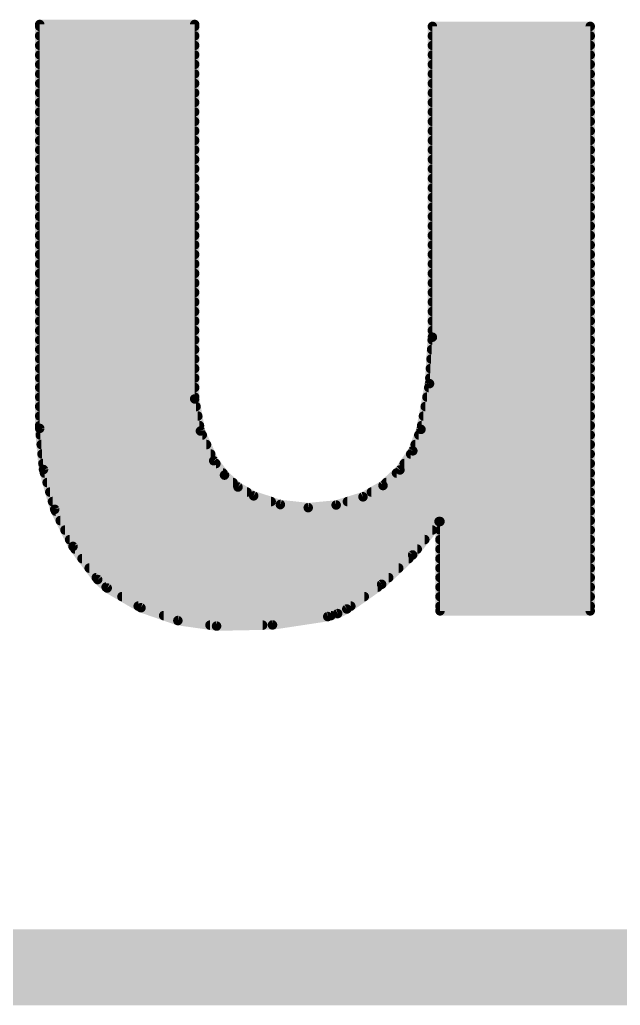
# Model space of a CAD drawing. Extents: x -0.1 to 94.1, y -0.1 to 63.6.
# Drawn here: x 47.043 to 48.648, y -0.102 to 2.532 of the extents above; entities that cross this region are included whole.
import ezdxf

# ---------------------------------------------------------------- set-up
doc = ezdxf.new("R2010")
doc.units = 0
doc.layers.add('20', color=53, linetype='CONTINUOUS')
doc.layers.add('21', color=41, linetype='CONTINUOUS')

msp = doc.modelspace()

# ---------------------------------------------------------------- linework, layer by layer
at = {"layer": '20', "const_width": 0.2032}
msp.add_lwpolyline([(2.3221, 0), (91.6579, 0)], dxfattribs=at)
at = {"layer": '21', "const_width": 0.0127}
for points in [[(47.0967, 2.5261, 1), (47.0967, 2.5134)], [(47.1031, 2.5197, 1), (47.0904, 2.5197)], [(47.517, 2.5197, 1), (47.5044, 2.5197)], [(47.5107, 2.5134, 1), (47.5107, 2.5261)], [(47.0967, 2.521, 1), (47.0967, 2.5083)], [(47.5107, 2.5083, 1), (47.5107, 2.521)], [(48.1457, 2.521, 1), (48.1457, 2.5083)], [(48.1521, 2.5146, 1), (48.1394, 2.5146)], [(48.5737, 2.5146, 1), (48.561, 2.5146)], [(48.5673, 2.5083, 1), (48.5673, 2.521)], [(47.0967, 2.4956, 1), (47.0967, 2.4829)], [(47.0967, 2.4701, 1), (47.0967, 2.4575)], [(47.5107, 2.4829, 1), (47.5107, 2.4956)], [(47.5107, 2.4575, 1), (47.5107, 2.4701)], [(48.1457, 2.4956, 1), (48.1457, 2.4829)], [(48.1457, 2.4701, 1), (48.1457, 2.4575)], [(48.5673, 2.4829, 1), (48.5673, 2.4956)], [(48.5673, 2.4575, 1), (48.5673, 2.4701)], [(47.0967, 2.4447, 1), (47.0967, 2.4321)], [(47.5107, 2.4321, 1), (47.5107, 2.4447)], [(48.1457, 2.4447, 1), (48.1457, 2.4321)], [(48.5673, 2.4321, 1), (48.5673, 2.4447)], [(47.0967, 2.4194, 1), (47.0967, 2.4067)], [(47.5107, 2.4067, 1), (47.5107, 2.4194)], [(48.1457, 2.4194, 1), (48.1457, 2.4067)], [(48.5673, 2.4067, 1), (48.5673, 2.4194)], [(47.0967, 2.3939, 1), (47.0967, 2.3813)], [(47.5107, 2.3813, 1), (47.5107, 2.3939)], [(48.1457, 2.3939, 1), (48.1457, 2.3813)], [(48.5673, 2.3813, 1), (48.5673, 2.3939)], [(47.0967, 2.3685, 1), (47.0967, 2.3559)], [(47.5107, 2.3559, 1), (47.5107, 2.3685)], [(48.1457, 2.3685, 1), (48.1457, 2.3559)], [(48.5673, 2.3559, 1), (48.5673, 2.3685)], [(47.0967, 2.3432, 1), (47.0967, 2.3305)], [(47.5107, 2.3305, 1), (47.5107, 2.3432)], [(48.1457, 2.3432, 1), (48.1457, 2.3305)], [(48.5673, 2.3305, 1), (48.5673, 2.3432)], [(47.0967, 2.3177, 1), (47.0967, 2.3051)], [(47.5107, 2.3051, 1), (47.5107, 2.3177)], [(48.1457, 2.3177, 1), (48.1457, 2.3051)], [(48.5673, 2.3051, 1), (48.5673, 2.3177)], [(47.0967, 2.2923, 1), (47.0967, 2.2797)], [(47.5107, 2.2797, 1), (47.5107, 2.2923)], [(48.1457, 2.2923, 1), (48.1457, 2.2797)], [(48.5673, 2.2797, 1), (48.5673, 2.2923)], [(47.0967, 2.267, 1), (47.0967, 2.2543)], [(47.5107, 2.2543, 1), (47.5107, 2.267)], [(48.1457, 2.267, 1), (48.1457, 2.2543)], [(48.5673, 2.2543, 1), (48.5673, 2.267)], [(47.0967, 2.2416, 1), (47.0967, 2.2289)], [(47.5107, 2.2289, 1), (47.5107, 2.2416)], [(48.1457, 2.2416, 1), (48.1457, 2.2289)], [(48.5673, 2.2289, 1), (48.5673, 2.2416)], [(47.0967, 2.2161, 1), (47.0967, 2.2035)], [(47.5107, 2.2035, 1), (47.5107, 2.2161)], [(48.1457, 2.2161, 1), (48.1457, 2.2035)], [(48.5673, 2.2035, 1), (48.5673, 2.2161)], [(47.0967, 2.1907, 1), (47.0967, 2.1781)], [(47.5107, 2.1781, 1), (47.5107, 2.1907)], [(48.1457, 2.1907, 1), (48.1457, 2.1781)], [(48.5673, 2.1781, 1), (48.5673, 2.1907)], [(47.0967, 2.1654, 1), (47.0967, 2.1527)], [(47.5107, 2.1527, 1), (47.5107, 2.1654)], [(48.1457, 2.1654, 1), (48.1457, 2.1527)], [(48.5673, 2.1527, 1), (48.5673, 2.1654)], [(47.0967, 2.1399, 1), (47.0967, 2.1273)], [(47.5107, 2.1273, 1), (47.5107, 2.1399)], [(48.1457, 2.1399, 1), (48.1457, 2.1273)], [(48.5673, 2.1273, 1), (48.5673, 2.1399)], [(47.0967, 2.1145, 1), (47.0967, 2.1019)], [(47.5107, 2.1019, 1), (47.5107, 2.1145)], [(48.1457, 2.1145, 1), (48.1457, 2.1019)], [(48.5673, 2.1019, 1), (48.5673, 2.1145)], [(47.0967, 2.0892, 1), (47.0967, 2.0765)], [(47.5107, 2.0765, 1), (47.5107, 2.0892)], [(48.1457, 2.0892, 1), (48.1457, 2.0765)], [(48.5673, 2.0765, 1), (48.5673, 2.0892)], [(47.0967, 2.0637, 1), (47.0967, 2.0511)], [(47.5107, 2.0511, 1), (47.5107, 2.0637)], [(48.1457, 2.0637, 1), (48.1457, 2.0511)], [(48.5673, 2.0511, 1), (48.5673, 2.0637)], [(47.0967, 2.0383, 1), (47.0967, 2.0257)], [(47.5107, 2.0257, 1), (47.5107, 2.0383)], [(48.1457, 2.0383, 1), (48.1457, 2.0257)], [(48.5673, 2.0257, 1), (48.5673, 2.0383)], [(47.0967, 2.013, 1), (47.0967, 2.0003)], [(47.5107, 2.0003, 1), (47.5107, 2.013)], [(48.1457, 2.013, 1), (48.1457, 2.0003)], [(48.5673, 2.0003, 1), (48.5673, 2.013)], [(47.0967, 1.9876, 1), (47.0967, 1.9748)], [(47.5107, 1.9748, 1), (47.5107, 1.9876)], [(48.1457, 1.9876, 1), (48.1457, 1.9748)], [(48.5673, 1.9748, 1), (48.5673, 1.9876)], [(47.0967, 1.9622, 1), (47.0967, 1.9494)], [(47.5107, 1.9494, 1), (47.5107, 1.9622)], [(48.1457, 1.9622, 1), (48.1457, 1.9494)], [(48.5673, 1.9494, 1), (48.5673, 1.9622)], [(47.0967, 1.9368, 1), (47.0967, 1.9241)], [(47.5107, 1.9241, 1), (47.5107, 1.9368)], [(48.1457, 1.9368, 1), (48.1457, 1.9241)], [(48.5673, 1.9241, 1), (48.5673, 1.9368)], [(47.0967, 1.9114, 1), (47.0967, 1.8986)], [(47.5107, 1.8986, 1), (47.5107, 1.9114)], [(48.1457, 1.9114, 1), (48.1457, 1.8986)], [(48.5673, 1.8986, 1), (48.5673, 1.9114)], [(47.0967, 1.886, 1), (47.0967, 1.8733)], [(47.5107, 1.8733, 1), (47.5107, 1.886)], [(48.1457, 1.886, 1), (48.1457, 1.8733)], [(48.5673, 1.8733, 1), (48.5673, 1.886)], [(47.0967, 1.8606, 1), (47.0967, 1.8478)], [(47.5107, 1.8478, 1), (47.5107, 1.8606)], [(48.1457, 1.8606, 1), (48.1457, 1.8478)], [(48.5673, 1.8478, 1), (48.5673, 1.8606)], [(47.0967, 1.8352, 1), (47.0967, 1.8224)], [(47.5107, 1.8224, 1), (47.5107, 1.8352)], [(48.1457, 1.8352, 1), (48.1457, 1.8224)], [(48.5673, 1.8224, 1), (48.5673, 1.8352)], [(47.0967, 1.8098, 1), (47.0967, 1.7971)], [(47.5107, 1.7971, 1), (47.5107, 1.8098)], [(48.1457, 1.8098, 1), (48.1457, 1.7971)], [(48.5673, 1.7971, 1), (48.5673, 1.8098)], [(47.0967, 1.7844, 1), (47.0967, 1.7716)], [(47.0967, 1.759, 1), (47.0967, 1.7463)], [(47.5107, 1.7716, 1), (47.5107, 1.7844)], [(47.5107, 1.7463, 1), (47.5107, 1.759)], [(48.1457, 1.7844, 1), (48.1457, 1.7716)], [(48.1457, 1.759, 1), (48.1457, 1.7463)], [(48.5673, 1.7716, 1), (48.5673, 1.7844)], [(48.5673, 1.7463, 1), (48.5673, 1.759)], [(47.0967, 1.7336, 1), (47.0967, 1.7208)], [(47.5107, 1.7208, 1), (47.5107, 1.7336)], [(48.1457, 1.7336, 1), (48.1457, 1.7208)], [(48.5673, 1.7208, 1), (48.5673, 1.7336)], [(47.0967, 1.7082, 1), (47.0967, 1.6954)], [(47.5107, 1.6954, 1), (47.5107, 1.7082)], [(48.1457, 1.7082, 1), (48.1457, 1.6954)], [(48.5673, 1.6954, 1), (48.5673, 1.7082)], [(47.0967, 1.6828, 1), (47.0967, 1.6701)], [(47.5107, 1.6701, 1), (47.5107, 1.6828)], [(48.1452, 1.6828, 1), (48.1452, 1.6701)], [(48.152, 1.6836, 1), (48.1394, 1.6844)], [(48.1394, 1.684, 1), (48.1521, 1.684)], [(48.5673, 1.6701, 1), (48.5673, 1.6828)], [(47.0967, 1.6574, 1), (47.0967, 1.6446)], [(47.5107, 1.6446, 1), (47.5107, 1.6574)], [(48.1437, 1.6574, 1), (48.1437, 1.6446)], [(48.5673, 1.6446, 1), (48.5673, 1.6574)], [(47.0967, 1.632, 1), (47.0967, 1.6193)], [(47.5107, 1.6193, 1), (47.5107, 1.632)], [(48.1421, 1.632, 1), (48.1421, 1.6193)], [(48.5673, 1.6193, 1), (48.5673, 1.632)], [(47.0967, 1.6066, 1), (47.0967, 1.5938)], [(47.5107, 1.5938, 1), (47.5107, 1.6066)], [(48.1405, 1.6066, 1), (48.1405, 1.5938)], [(48.5673, 1.5938, 1), (48.5673, 1.6066)], [(47.0967, 1.5812, 1), (47.0967, 1.5684)], [(47.5107, 1.5684, 1), (47.5107, 1.5812)], [(48.139, 1.5812, 1), (48.139, 1.5684)], [(48.5673, 1.5684, 1), (48.5673, 1.5812)], [(47.0967, 1.5558, 1), (47.0967, 1.5431)], [(47.5107, 1.5431, 1), (47.5107, 1.5558)], [(48.1361, 1.5558, 1), (48.1361, 1.5431)], [(48.1317, 1.5603, 1), (48.1444, 1.5595)], [(48.1443, 1.5587, 1), (48.1318, 1.561)], [(48.5673, 1.5431, 1), (48.5673, 1.5558)], [(47.0967, 1.5304, 1), (47.0967, 1.5176)], [(47.517, 1.52, 1), (47.5044, 1.5178)], [(47.5107, 1.5176, 1), (47.5107, 1.5304)], [(48.1313, 1.5304, 1), (48.1313, 1.5176)], [(48.5673, 1.5176, 1), (48.5673, 1.5304)], [(47.0967, 1.505, 1), (47.0967, 1.4923)], [(47.5044, 1.5189, 1), (47.517, 1.5189)], [(47.5143, 1.4923, 1), (47.5143, 1.505)], [(48.1266, 1.505, 1), (48.1266, 1.4923)], [(48.5673, 1.4923, 1), (48.5673, 1.505)], [(47.0967, 1.4796, 1), (47.0967, 1.4668)], [(47.5189, 1.4668, 1), (47.5189, 1.4796)], [(48.1219, 1.4796, 1), (48.1219, 1.4668)], [(48.5673, 1.4668, 1), (48.5673, 1.4796)], [(47.0967, 1.4542, 1), (47.0967, 1.4414)], [(47.103, 1.4408, 1), (47.0904, 1.4396)], [(47.5234, 1.4414, 1), (47.5234, 1.4542)], [(48.1211, 1.4353, 1), (48.1093, 1.4399)], [(48.1171, 1.4542, 1), (48.1171, 1.4414)], [(48.5673, 1.4414, 1), (48.5673, 1.4542)], [(47.0904, 1.4402, 1), (47.1031, 1.4402)], [(47.0983, 1.4288, 1), (47.0983, 1.4161)], [(47.5318, 1.4358, 1), (47.5202, 1.4307)], [(47.5198, 1.4321, 1), (47.5323, 1.4344)], [(47.5309, 1.4161, 1), (47.5309, 1.4288)], [(48.1094, 1.4288, 1), (48.1094, 1.4161)], [(48.109, 1.4388, 1), (48.1214, 1.4364)], [(48.5673, 1.4161, 1), (48.5673, 1.4288)], [(47.1007, 1.4034, 1), (47.1007, 1.3906)], [(47.5422, 1.3906, 1), (47.5422, 1.4034)], [(48.0998, 1.4034, 1), (48.0998, 1.3906)], [(48.5673, 1.3906, 1), (48.5673, 1.4034)], [(47.103, 1.378, 1), (47.103, 1.3653)], [(47.5536, 1.3653, 1), (47.5536, 1.378)], [(48.0877, 1.378, 1), (48.0877, 1.3653)], [(48.0875, 1.3824, 1), (48.0993, 1.3779)], [(48.0987, 1.3766, 1), (48.0881, 1.3837)], [(48.5673, 1.3653, 1), (48.5673, 1.378)], [(47.1053, 1.3526, 1), (47.1053, 1.3398)], [(47.5666, 1.3576, 1), (47.5564, 1.35)], [(47.5557, 1.3512, 1), (47.5673, 1.3564)], [(47.5672, 1.3398, 1), (47.5672, 1.3526)], [(48.0705, 1.3526, 1), (48.0705, 1.3398)], [(48.5673, 1.3398, 1), (48.5673, 1.3526)], [(47.1129, 1.3319, 1), (47.1007, 1.3285)], [(47.1005, 1.3296, 1), (47.1131, 1.3308)], [(47.1095, 1.3272, 1), (47.1095, 1.3144)], [(47.5946, 1.3201, 1), (47.5862, 1.3106)], [(47.5853, 1.3115, 1), (47.5954, 1.3192)], [(47.5863, 1.3144, 1), (47.5863, 1.3272)], [(48.0499, 1.3272, 1), (48.0499, 1.3144)], [(48.0537, 1.3327, 1), (48.0643, 1.3256)], [(48.0633, 1.3245, 1), (48.0547, 1.3339)], [(48.5673, 1.3144, 1), (48.5673, 1.3272)], [(47.1166, 1.3018, 1), (47.1166, 1.2891)], [(47.613, 1.2891, 1), (47.613, 1.3018)], [(47.6296, 1.2891, 1), (47.6233, 1.2781)], [(47.6222, 1.2788, 1), (47.6306, 1.2883)], [(48.0095, 1.2922, 1), (48.0181, 1.2828)], [(48.017, 1.282, 1), (48.0107, 1.293)], [(48.0224, 1.3018, 1), (48.0224, 1.2891)], [(48.5673, 1.2891, 1), (48.5673, 1.3018)], [(47.1238, 1.2764, 1), (47.1238, 1.2636)], [(47.6503, 1.2636, 1), (47.6503, 1.2764)], [(47.6702, 1.2658, 1), (47.6662, 1.2538)], [(47.6651, 1.2543, 1), (47.6713, 1.2653)], [(47.9572, 1.2628, 1), (47.9634, 1.2518)], [(47.9622, 1.2512, 1), (47.9584, 1.2634)], [(47.9828, 1.2764, 1), (47.9828, 1.2636)], [(48.5673, 1.2636, 1), (48.5673, 1.2764)], [(47.1309, 1.251, 1), (47.1309, 1.2383)], [(47.715, 1.2383, 1), (47.715, 1.251)], [(47.7402, 1.243, 1), (47.7388, 1.2303)], [(47.7375, 1.2306, 1), (47.7415, 1.2427)], [(47.8134, 1.2347, 1), (47.8146, 1.2221)], [(47.8133, 1.2221, 1), (47.8147, 1.2347)], [(47.8868, 1.2415, 1), (47.8905, 1.2293)], [(47.8892, 1.2291, 1), (47.888, 1.2417)], [(47.9188, 1.251, 1), (47.9188, 1.2383)], [(48.5673, 1.2383, 1), (48.5673, 1.251)], [(47.1425, 1.2267, 1), (47.1311, 1.2211)], [(47.1306, 1.2222, 1), (47.1429, 1.2256)], [(47.1391, 1.2256, 1), (47.1391, 1.2128)], [(48.5673, 1.2128, 1), (48.5673, 1.2256)], [(47.1516, 1.2002, 1), (47.1516, 1.1874)], [(48.1635, 1.1977, 1), (48.1635, 1.1849)], [(48.1685, 1.1874, 1), (48.1585, 1.1952)], [(48.1724, 1.1913, 1), (48.1597, 1.1913)], [(48.166, 1.1849, 1), (48.166, 1.1977)], [(48.5673, 1.1874, 1), (48.5673, 1.2002)], [(47.1641, 1.1748, 1), (47.1641, 1.1621)], [(48.1454, 1.1621, 1), (48.1454, 1.1748)], [(48.166, 1.1748, 1), (48.166, 1.1621)], [(48.5673, 1.1621, 1), (48.5673, 1.1748)], [(47.1766, 1.1494, 1), (47.1766, 1.1366)], [(47.1907, 1.1286, 1), (47.1805, 1.121)], [(47.1799, 1.122, 1), (47.1913, 1.1276)], [(48.1253, 1.1366, 1), (48.1253, 1.1494)], [(48.166, 1.1494, 1), (48.166, 1.1366)], [(48.5673, 1.1366, 1), (48.5673, 1.1494)], [(47.191, 1.124, 1), (47.191, 1.1113)], [(48.0878, 1.1059, 1), (48.0978, 1.098)], [(48.0972, 1.0973, 1), (48.0884, 1.1065)], [(48.1052, 1.1113, 1), (48.1052, 1.124)], [(48.166, 1.124, 1), (48.166, 1.1113)], [(48.5673, 1.1113, 1), (48.5673, 1.124)], [(47.2099, 1.0986, 1), (47.2099, 1.0858)], [(48.0825, 1.0858, 1), (48.0825, 1.0986)], [(48.166, 1.0986, 1), (48.166, 1.0858)], [(48.5673, 1.0858, 1), (48.5673, 1.0986)], [(47.2289, 1.0732, 1), (47.2289, 1.0604)], [(47.2478, 1.0478, 1), (47.2478, 1.0351)], [(48.029, 1.0351, 1), (48.029, 1.0478)], [(48.0558, 1.0604, 1), (48.0558, 1.0732)], [(48.166, 1.0732, 1), (48.166, 1.0604)], [(48.166, 1.0478, 1), (48.166, 1.0351)], [(48.5673, 1.0604, 1), (48.5673, 1.0732)], [(48.5673, 1.0351, 1), (48.5673, 1.0478)], [(47.2558, 1.041, 1), (47.2474, 1.0316)], [(47.2465, 1.0325, 1), (47.2567, 1.0401)], [(47.2742, 1.0224, 1), (47.2742, 1.0096)], [(47.9995, 1.0096, 1), (47.9995, 1.0224)], [(48.0057, 1.0281, 1), (48.0145, 1.0189)], [(48.0138, 1.0183, 1), (48.0064, 1.0287)], [(48.166, 1.0224, 1), (48.166, 1.0096)], [(48.5673, 1.0096, 1), (48.5673, 1.0224)], [(47.2802, 1.019, 1), (47.2738, 1.008)], [(47.2728, 1.0088, 1), (47.2812, 1.0182)], [(47.3163, 0.997, 1), (47.3163, 0.9843)], [(47.9637, 0.9843, 1), (47.9637, 0.997)], [(48.166, 0.997, 1), (48.166, 0.9843)], [(48.5673, 0.9843, 1), (48.5673, 0.997)], [(47.3598, 0.9716, 1), (47.3598, 0.9589)], [(47.9278, 0.9589, 1), (47.9278, 0.9716)], [(48.166, 0.9716, 1), (48.166, 0.9589)], [(48.5673, 0.9589, 1), (48.5673, 0.9716)], [(47.3693, 0.9669, 1), (47.3651, 0.9549)], [(47.364, 0.9554, 1), (47.3704, 0.9664)], [(47.4279, 0.9462, 1), (47.4279, 0.9335)], [(47.8644, 0.9434, 1), (47.8682, 0.9312)], [(47.8673, 0.931, 1), (47.8653, 0.9436)], [(47.8745, 0.9335, 1), (47.8745, 0.9462)], [(47.8897, 0.951, 1), (47.8954, 0.9397)], [(47.8944, 0.9393, 1), (47.8907, 0.9514)], [(47.9134, 0.9628, 1), (47.9208, 0.9524)], [(47.9199, 0.9519, 1), (47.9143, 0.9633)], [(48.166, 0.9588, 1), (48.166, 0.9462)], [(48.1597, 0.9525, 1), (48.1724, 0.9525)], [(48.561, 0.9525, 1), (48.5737, 0.9525)], [(48.5673, 0.9462, 1), (48.5673, 0.9588)], [(47.4667, 0.9329, 1), (47.4649, 0.9203)], [(47.4637, 0.9206, 1), (47.4678, 0.9326)], [(47.5515, 0.9207, 1), (47.5515, 0.9081)], [(47.569, 0.9182, 1), (47.5692, 0.9056)], [(47.5682, 0.9056, 1), (47.57, 0.9182)], [(47.6922, 0.9081, 1), (47.6922, 0.9207)], [(47.7176, 0.9212, 1), (47.7195, 0.9087)], [(47.7187, 0.9086, 1), (47.7184, 0.9213)]]:
    msp.add_lwpolyline(points, format="xyb", dxfattribs=at)
at = {"layer": '21', "const_width": 0.0254}
for points in [[(47.0967, 2.5197), (47.0967, 1.4402)], [(47.5107, 2.5197), (47.0967, 2.5197)], [(47.5107, 1.5189), (47.5107, 2.5197)], [(47.0967, 2.5146), (47.5107, 2.5146)], [(48.5673, 2.5146), (48.1457, 2.5146)], [(48.1457, 2.5146), (48.1457, 1.684)], [(48.5673, 0.9525), (48.5673, 2.5146)], [(47.0967, 2.4892), (47.5107, 2.4892)], [(47.0967, 2.4638), (47.5107, 2.4638)], [(48.1457, 2.4892), (48.5673, 2.4892)], [(48.1457, 2.4638), (48.5673, 2.4638)], [(47.0967, 2.4384), (47.5107, 2.4384)], [(48.1457, 2.4384), (48.5673, 2.4384)], [(47.0967, 2.413), (47.5107, 2.413)], [(48.1457, 2.413), (48.5673, 2.413)], [(47.0967, 2.3876), (47.5107, 2.3876)], [(48.1457, 2.3876), (48.5673, 2.3876)], [(47.0967, 2.3622), (47.5107, 2.3622)], [(48.1457, 2.3622), (48.5673, 2.3622)], [(47.0967, 2.3368), (47.5107, 2.3368)], [(48.1457, 2.3368), (48.5673, 2.3368)], [(47.0967, 2.3114), (47.5107, 2.3114)], [(48.1457, 2.3114), (48.5673, 2.3114)], [(47.0967, 2.286), (47.5107, 2.286)], [(48.1457, 2.286), (48.5673, 2.286)], [(47.0967, 2.2606), (47.5107, 2.2606)], [(48.1457, 2.2606), (48.5673, 2.2606)], [(47.0967, 2.2352), (47.5107, 2.2352)], [(48.1457, 2.2352), (48.5673, 2.2352)], [(47.0967, 2.2098), (47.5107, 2.2098)], [(48.1457, 2.2098), (48.5673, 2.2098)], [(47.0967, 2.1844), (47.5107, 2.1844)], [(48.1457, 2.1844), (48.5673, 2.1844)], [(47.0967, 2.159), (47.5107, 2.159)], [(48.1457, 2.159), (48.5673, 2.159)], [(47.0967, 2.1336), (47.5107, 2.1336)], [(48.1457, 2.1336), (48.5673, 2.1336)], [(47.0967, 2.1082), (47.5107, 2.1082)], [(48.1457, 2.1082), (48.5673, 2.1082)], [(47.0967, 2.0828), (47.5107, 2.0828)], [(48.1457, 2.0828), (48.5673, 2.0828)], [(47.0967, 2.0574), (47.5107, 2.0574)], [(48.1457, 2.0574), (48.5673, 2.0574)], [(47.0967, 2.032), (47.5107, 2.032)], [(48.1457, 2.032), (48.5673, 2.032)], [(47.0967, 2.0066), (47.5107, 2.0066)], [(48.1457, 2.0066), (48.5673, 2.0066)], [(47.0967, 1.9812), (47.5107, 1.9812)], [(48.1457, 1.9812), (48.5673, 1.9812)], [(47.0967, 1.9558), (47.5107, 1.9558)], [(48.1457, 1.9558), (48.5673, 1.9558)], [(47.0967, 1.9304), (47.5107, 1.9304)], [(48.1457, 1.9304), (48.5673, 1.9304)], [(47.0967, 1.905), (47.5107, 1.905)], [(48.1457, 1.905), (48.5673, 1.905)], [(47.0967, 1.8796), (47.5107, 1.8796)], [(48.1457, 1.8796), (48.5673, 1.8796)], [(47.0967, 1.8542), (47.5107, 1.8542)], [(48.1457, 1.8542), (48.5673, 1.8542)], [(47.0967, 1.8288), (47.5107, 1.8288)], [(48.1457, 1.8288), (48.5673, 1.8288)], [(47.0967, 1.8034), (47.5107, 1.8034)], [(48.1457, 1.8034), (48.5673, 1.8034)], [(47.0967, 1.778), (47.5107, 1.778)], [(47.0967, 1.7526), (47.5107, 1.7526)], [(48.1457, 1.778), (48.5673, 1.778)], [(48.1457, 1.7526), (48.5673, 1.7526)], [(47.0967, 1.7272), (47.5107, 1.7272)], [(48.1457, 1.7272), (48.5673, 1.7272)], [(47.0967, 1.7018), (47.5107, 1.7018)], [(48.1457, 1.7018), (48.5673, 1.7018)], [(47.0967, 1.6764), (47.5107, 1.6764)], [(48.1457, 1.684), (48.138, 1.5599)], [(48.1452, 1.6764), (48.5673, 1.6764)], [(47.0967, 1.651), (47.5107, 1.651)], [(48.1437, 1.651), (48.5673, 1.651)], [(47.0967, 1.6256), (47.5107, 1.6256)], [(48.1421, 1.6256), (48.5673, 1.6256)], [(47.0967, 1.6002), (47.5107, 1.6002)], [(48.1405, 1.6002), (48.5673, 1.6002)], [(47.0967, 1.5748), (47.5107, 1.5748)], [(48.139, 1.5748), (48.5673, 1.5748)], [(47.0967, 1.5494), (47.5107, 1.5494)], [(48.138, 1.5599), (48.1152, 1.4376)], [(48.1361, 1.5494), (48.5673, 1.5494)], [(47.0967, 1.524), (47.5107, 1.524)], [(47.526, 1.4332), (47.5107, 1.5189)], [(48.1313, 1.524), (48.5673, 1.524)], [(47.0967, 1.4986), (47.5143, 1.4986)], [(48.1266, 1.4986), (48.5673, 1.4986)], [(47.0967, 1.4732), (47.5189, 1.4732)], [(48.1219, 1.4732), (48.5673, 1.4732)], [(47.0967, 1.4478), (47.5234, 1.4478)], [(47.0967, 1.4402), (47.1068, 1.3302)], [(48.1152, 1.4376), (48.0934, 1.3801)], [(48.1171, 1.4478), (48.5673, 1.4478)], [(47.0983, 1.4224), (47.5309, 1.4224)], [(47.5615, 1.3538), (47.526, 1.4332)], [(48.1094, 1.4224), (48.5673, 1.4224)], [(47.1007, 1.397), (47.5422, 1.397)], [(48.0998, 1.397), (48.5673, 1.397)], [(47.103, 1.3716), (47.5536, 1.3716)], [(48.0934, 1.3801), (48.059, 1.3292)], [(48.0877, 1.3716), (48.5673, 1.3716)], [(47.1053, 1.3462), (47.5672, 1.3462)], [(47.5904, 1.3154), (47.5615, 1.3538)], [(48.0705, 1.3462), (48.5673, 1.3462)], [(47.1068, 1.3302), (47.1368, 1.2239)], [(47.1095, 1.3208), (47.5863, 1.3208)], [(47.6264, 1.2836), (47.5904, 1.3154)], [(48.059, 1.3292), (48.0138, 1.2875)], [(48.0499, 1.3208), (48.5673, 1.3208)], [(47.1166, 1.2954), (47.613, 1.2954)], [(47.6682, 1.2598), (47.6264, 1.2836)], [(48.0138, 1.2875), (47.9603, 1.2573)], [(48.0224, 1.2954), (48.5673, 1.2954)], [(47.1238, 1.27), (47.6503, 1.27)], [(47.7395, 1.2367), (47.6682, 1.2598)], [(47.9603, 1.2573), (47.8886, 1.2354)], [(47.9828, 1.27), (48.5673, 1.27)], [(47.1309, 1.2446), (47.715, 1.2446)], [(47.814, 1.2284), (47.7395, 1.2367)], [(47.8886, 1.2354), (47.814, 1.2284)], [(47.9188, 1.2446), (48.5673, 1.2446)], [(47.1368, 1.2239), (47.1856, 1.1248)], [(47.1391, 1.2192), (48.5673, 1.2192)], [(47.1516, 1.1938), (48.5673, 1.1938)], [(48.0928, 1.1019), (48.1635, 1.1913)], [(48.1635, 1.1913), (48.166, 1.1913)], [(48.166, 1.1913), (48.166, 0.9525)], [(47.1641, 1.1684), (48.1454, 1.1684)], [(48.166, 1.1684), (48.5673, 1.1684)], [(47.1766, 1.143), (48.1253, 1.143)], [(47.1856, 1.1248), (47.2516, 1.0363)], [(48.166, 1.143), (48.5673, 1.143)], [(47.191, 1.1176), (48.1052, 1.1176)], [(48.0101, 1.0235), (48.0928, 1.1019)], [(48.166, 1.1176), (48.5673, 1.1176)], [(47.2099, 1.0922), (48.0825, 1.0922)], [(48.166, 1.0922), (48.5673, 1.0922)], [(47.2289, 1.0668), (48.0558, 1.0668)], [(47.2478, 1.0414), (48.029, 1.0414)], [(48.166, 1.0668), (48.5673, 1.0668)], [(48.166, 1.0414), (48.5673, 1.0414)], [(47.2516, 1.0363), (47.277, 1.0135)], [(47.2742, 1.016), (47.9995, 1.016)], [(47.9171, 0.9576), (48.0101, 1.0235)], [(48.166, 1.016), (48.5673, 1.016)], [(47.277, 1.0135), (47.3672, 0.9609)], [(47.3163, 0.9906), (47.9637, 0.9906)], [(48.166, 0.9906), (48.5673, 0.9906)], [(47.3598, 0.9652), (47.9278, 0.9652)], [(48.166, 0.9652), (48.5673, 0.9652)], [(47.3672, 0.9609), (47.4658, 0.9266)], [(47.4279, 0.9398), (47.8745, 0.9398)], [(47.7185, 0.9149), (47.8663, 0.9373)], [(47.8663, 0.9373), (47.8925, 0.9453)], [(47.8925, 0.9453), (47.9171, 0.9576)], [(48.166, 0.9525), (48.5673, 0.9525)], [(47.4658, 0.9266), (47.5691, 0.9119)], [(47.5515, 0.9144), (47.6922, 0.9144)], [(47.5691, 0.9119), (47.7185, 0.9149)]]:
    msp.add_lwpolyline(points, dxfattribs=at)

doc.saveas('drawing.dxf')
